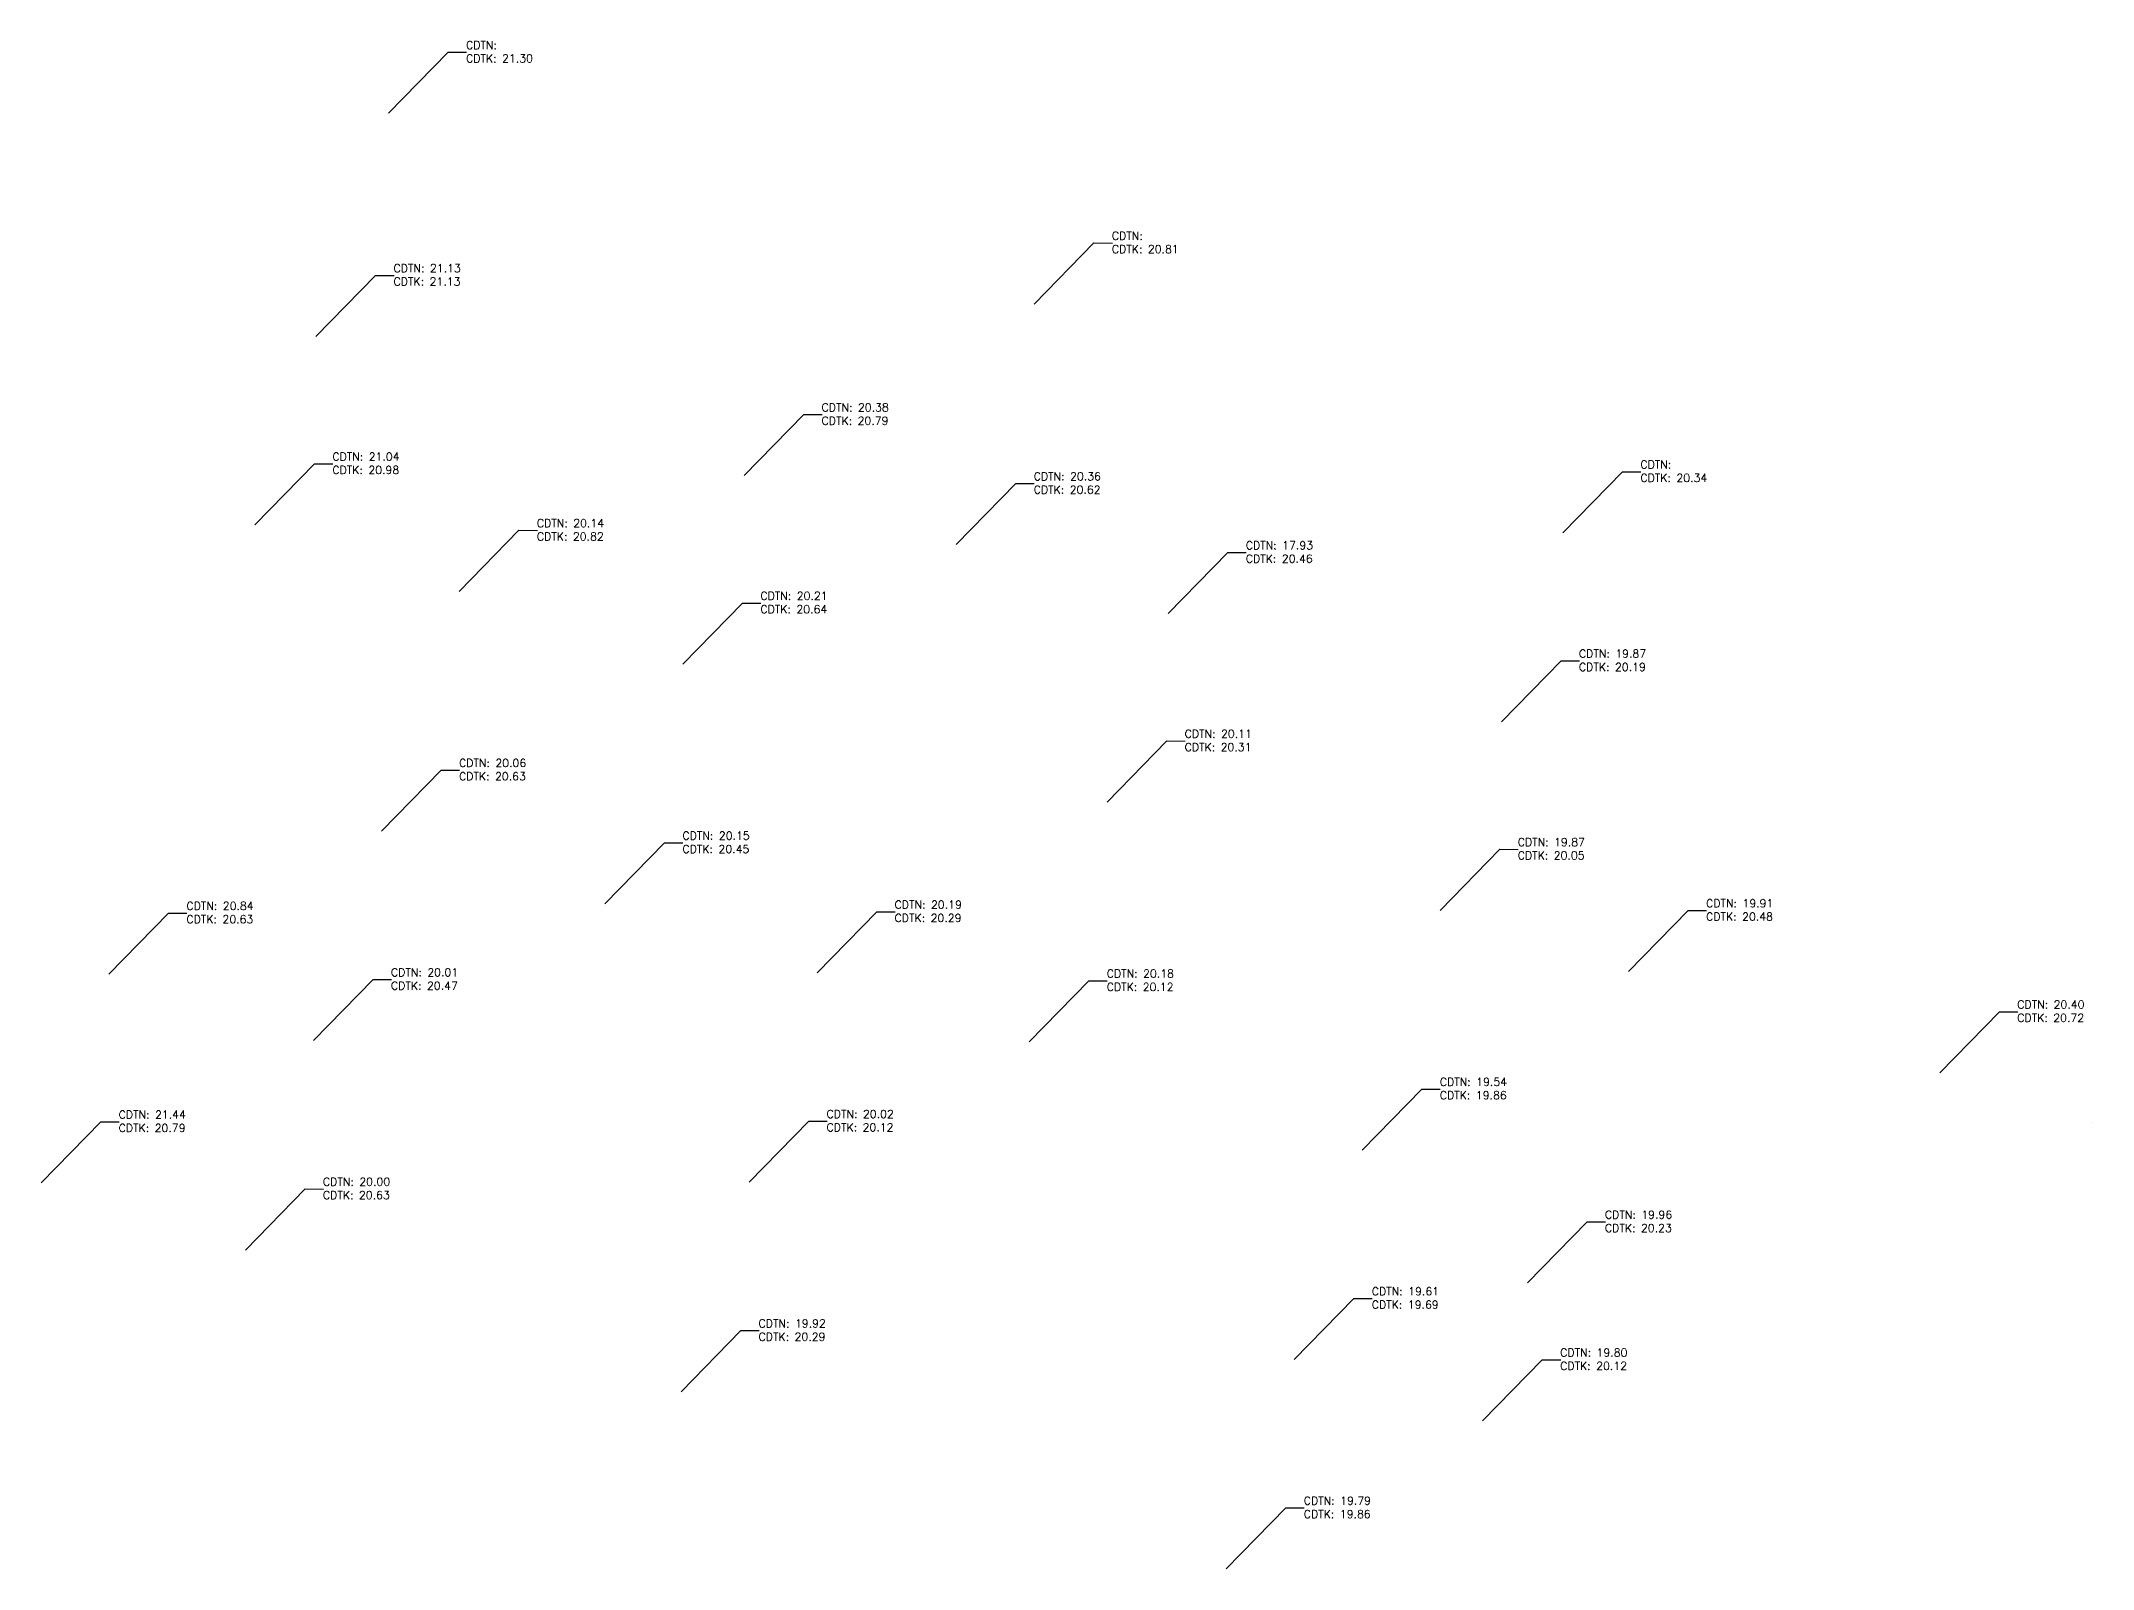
# Model space of a CAD drawing. Header units: metres. Extents: x 585964 to 586572, y 1566010 to 1566771.
# Drawn here: x 586059 to 586572, y 1566389 to 1566771 of the extents above; entities that cross this region are included whole.
import ezdxf

# ---------------------------------------------------------------- set-up
doc = ezdxf.new("R2010")
doc.units = ezdxf.units.M
doc.linetypes.add('CENTER', pattern=[2, 1.25, -0.25, 0.25, -0.25])
doc.layers.add('center', color=216, linetype='CENTER')
doc.styles.get("Standard").update_dxf_attribs({"font": 'simplex.shx'})

# ---------------------------------------------------------------- blocks, each defined once
blk = doc.blocks.new('cao do')
at = {"elevation": 21.13, "flags": 128}
blk.add_lwpolyline([(586128.19, 1566697.33), (586143.1, 1566712.59), (586147.7, 1566712.57)], dxfattribs=at)
at = {"insert": (586147.58, 1566715.38), "char_height": 2, "attachment_point": 1}
blk.add_mtext_dynamic_manual_height_columns('CDTN: 21.13\\PCDTK: 21.13', width=18.9572, gutter_width=1, heights=[0], dxfattribs=at)

msp = doc.modelspace()

# ---------------------------------------------------------------- linework, layer by layer
at = {"flags": 128}
for points, elevation in [([(586146.3, 1566753.08), (586161.22, 1566768.33), (586165.81, 1566768.32)], 21.3), ([(586307.73, 1566705.43), (586322.65, 1566720.69), (586327.24, 1566720.67)], 20.81), ([(586112.89, 1566650.26), (586127.8, 1566665.51), (586132.4, 1566665.5)], 20.98), ([(586439.83, 1566648.29), (586454.75, 1566663.55), (586459.35, 1566663.53)], 20.34), ([(586288.2, 1566645.33), (586303.12, 1566660.59), (586307.71, 1566660.57)], 20.62), ([(586164.01, 1566633.64), (586178.92, 1566648.9), (586183.52, 1566648.88)], 20.82), ([(586341.22, 1566628.1), (586356.14, 1566643.35), (586360.73, 1566643.34)], 20.46), ([(586219.88, 1566615.48), (586234.8, 1566630.74), (586239.39, 1566630.72)], 20.64), ([(586424.48, 1566601.04), (586439.4, 1566616.3), (586443.99, 1566616.28)], 20.19), ([(586144.53, 1566573.73), (586159.45, 1566588.98), (586164.05, 1566588.97)], 20.63), ([(586200.41, 1566555.57), (586215.32, 1566570.82), (586219.92, 1566570.81)], 20.45), ([(586409.18, 1566553.96), (586424.1, 1566569.22), (586428.69, 1566569.2)], 20.05), ([(586076.42, 1566538.03), (586091.33, 1566553.29), (586095.93, 1566553.27)], 20.63), ([(586253.43, 1566538.34), (586268.34, 1566553.59), (586272.94, 1566553.58)], 20.29), ([(586456.26, 1566538.67), (586471.17, 1566553.92), (586475.77, 1566553.9)], 20.48), ([(586127.54, 1566521.42), (586142.45, 1566536.68), (586147.05, 1566536.66)], 20.47), ([(586389.71, 1566494.05), (586404.62, 1566509.3), (586409.22, 1566509.29)], 19.86), ([(586059.47, 1566485.88), (586074.38, 1566501.13), (586078.98, 1566501.12)], 20.79), ([(586236.43, 1566486.03), (586251.35, 1566501.29), (586255.94, 1566501.27)], 20.12), ([(586110.54, 1566469.11), (586125.45, 1566484.37), (586130.05, 1566484.35)], 20.63), ([(586430.98, 1566460.88), (586445.89, 1566476.13), (586450.49, 1566476.12)], 20.23), ([(586372.71, 1566441.74), (586387.62, 1566457), (586392.22, 1566456.98)], 19.69), ([(586219.43, 1566433.72), (586234.35, 1566448.98), (586238.94, 1566448.96)], 20.29), ([(586419.78, 1566426.44), (586434.7, 1566441.7), (586439.3, 1566441.68)], 20.12), ([(586355.71, 1566389.44), (586370.63, 1566404.69), (586375.22, 1566404.67)], 19.86)]:
    msp.add_lwpolyline(points, dxfattribs=dict(at, elevation=elevation))
for points in [[(586235.18, 1566662.56), (586250.1, 1566677.82), (586254.69, 1566677.8)], [(586325.92, 1566581.02), (586340.84, 1566596.28), (586345.43, 1566596.26)], [(586306.45, 1566521.11), (586321.37, 1566536.36), (586325.96, 1566536.35)], [(586534.04, 1566513.39), (586548.96, 1566528.64), (586553.55, 1566528.63)]]:
    msp.add_lwpolyline(points, dxfattribs=at)
at = {"layer": 'center', "linetype": 'CENTER', "ltscale": 10}
for p, q in [((586235.18, 1566662.56), (586235.18, 1566662.56)), ((586325.92, 1566581.02), (586325.92, 1566581.02)), ((586200.41, 1566555.57), (586200.41, 1566555.57)), ((586456.26, 1566538.67), (586456.26, 1566538.67)), ((586306.45, 1566521.11), (586306.45, 1566521.11)), ((586534.04, 1566513.39), (586534.04, 1566513.39)), ((586572.35, 1566500.94), (586572.35, 1566500.94)), ((586389.71, 1566494.05), (586389.71, 1566494.05)), ((586219.43, 1566433.72), (586219.43, 1566433.72)), ((586355.71, 1566389.44), (586355.71, 1566389.44))]:
    msp.add_line(p, q, dxfattribs=at)
for points in [[(586235.18, 1566662.56), (586235.18, 1566662.56)], [(586456.26, 1566538.67), (586456.26, 1566538.67)], [(586306.45, 1566521.11), (586306.45, 1566521.11)], [(586534.04, 1566513.39), (586534.04, 1566513.39)], [(586572.35, 1566500.94), (586572.35, 1566500.94)]]:
    msp.add_lwpolyline(points, dxfattribs=at)

# ---------------------------------------------------------------- block references
msp.add_blockref('cao do', (0, 0))

# ---------------------------------------------------------------- texts
at = {"char_height": 2, "attachment_point": 1}
for s, width, insert in [('CDTN: \\PCDTK: 21.30', 25.9672, (586165.7, 1566771.13, 0.18)), ('CDTN:\\PCDTK: 20.81', 25.9672, (586327.12, 1566723.48, -0.32)), ('CDTN: 20.38\\PCDTK: 20.79', 24.3298, (586254.57, 1566680.61, -21.13)), ('CDTN: 21.04\\PCDTK: 20.98', 21.5221, (586132.28, 1566668.31, -0.15)), ('CDTN: 20.36\\PCDTK: 20.62', 19.6864, (586307.59, 1566663.38, -0.5)), ('CDTN: \\PCDTK: 20.34', 25.9672, (586459.23, 1566666.34, -0.79)), ('CDTN: 20.14\\PCDTK: 20.82', 22.3683, (586183.4, 1566651.69, -0.31)), ('CDTN: 17.93\\PCDTK: 20.46', 18.9572, (586360.61, 1566646.15, -0.67)), ('CDTN: 20.21\\PCDTK: 20.64', 22.2743, (586239.27, 1566633.53, -0.49)), ('CDTN: 19.87\\PCDTK: 20.19', 25.9672, (586443.87, 1566619.09, -0.93)), ('CDTN: 20.11\\PCDTK: 20.31', 21.3018, (586345.31, 1566599.07, -21.13)), ('CDTN: 20.06\\PCDTK: 20.63', 22.9675, (586163.93, 1566591.78, -0.5)), ('CDTN: 20.15\\PCDTK: 20.45', 21.8291, (586219.8, 1566573.62, -0.67)), ('CDTN: 19.87\\PCDTK: 20.05', 23.2548, (586428.57, 1566572.01, -1.08)), ('CDTN: 20.84\\PCDTK: 20.63', 22.5202, (586095.81, 1566556.08, -0.5)), ('CDTN: 20.19\\PCDTK: 20.29', 19.9157, (586272.82, 1566556.39, -0.84)), ('CDTN: 19.91\\PCDTK: 20.48', 23.6165, (586475.65, 1566556.72, -0.65)), ('CDTN: 20.01\\PCDTK: 20.47', 21.6146, (586146.93, 1566539.47, -0.66)), ('CDTN: 20.18\\PCDTK: 20.12', 22.3906, (586325.84, 1566539.16, -21.13)), ('CDTN: 20.40\\PCDTK: 20.72', 22.5775, (586553.43, 1566531.44, -21.13)), ('CDTN: 19.54\\PCDTK: 19.86', 21.4364, (586409.1, 1566512.1, -1.27)), ('CDTN: 21.44\\PCDTK: 20.79', 21.0652, (586078.86, 1566503.93, -0.34)), ('CDTN: 20.02\\PCDTK: 20.12', 22.9892, (586255.82, 1566504.08, -1.01)), ('CDTN: 20.00\\PCDTK: 20.63', 21.9724, (586129.93, 1566487.16, -0.5)), ('CDTN: 19.96\\PCDTK: 20.23', 21.3276, (586450.37, 1566478.93, -0.9)), ('CDTN: 19.61\\PCDTK: 19.69', 21.7981, (586392.1, 1566459.79, -1.44)), ('CDTN: 19.92\\PCDTK: 20.29', 18.9572, (586238.82, 1566451.77, -0.84)), ('CDTN: 19.80\\PCDTK: 20.12', 18.9572, (586439.18, 1566444.49, -1.01)), ('CDTN: 19.79\\PCDTK: 19.86', 18.9572, (586375.1, 1566407.48, -1.27))]:
    msp.add_mtext_dynamic_manual_height_columns(s, width=width, gutter_width=1, heights=[0], dxfattribs=dict(at, insert=insert))

doc.saveas('drawing.dxf')
